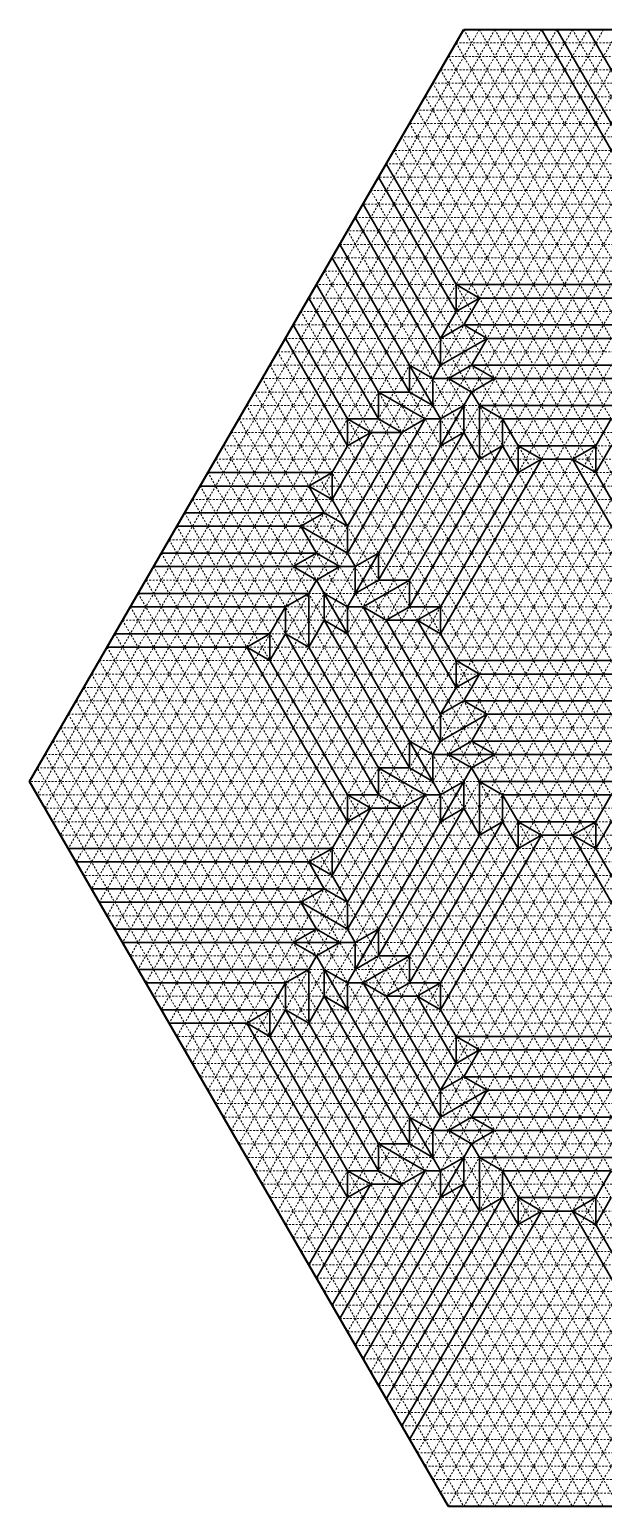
# Model space of a CAD drawing. Header units: inches. Extents: x -26 to 84, y -10 to 85.
# Drawn here: x -26.3 to 10.7, y -10.4 to 84.9 of the extents above; entities that cross this region are included whole.
import ezdxf

# ---------------------------------------------------------------- set-up
doc = ezdxf.new("R2010")
doc.units = ezdxf.units.IN
doc.header["$LTSCALE"] = 0.01
doc.header["$MEASUREMENT"] = 0
doc.linetypes.add('ACAD_ISO02W100', pattern=[15, 12, -3])
doc.layers.add('ValleyFold', color=7, linetype='ACAD_ISO02W100', lineweight=15)

msp = doc.modelspace()

# ---------------------------------------------------------------- linework, layer by layer
at = {"lineweight": 40}
for p, q in [((-26.266, 36.393), (1.734, 84.89)), ((1.734, 84.89), (55.734, 84.89)), ((0.734, -10.373), (-26.266, 36.393)), ((56.734, -10.373), (0.734, -10.373))]:
    msp.add_line(p, q, dxfattribs=at)
at = {"color": 5, "lineweight": 30}
for p, q in [((15.234, 70.168), (6.734, 84.89)), ((17.234, 71.9), (9.734, 84.89)), ((1.234, 68.436), (-3.266, 76.23)), ((0.234, 63.239), (-5.266, 72.766)), ((-1.766, 61.507), (-6.766, 70.168)), ((1.234, 68.436), (14.234, 68.436)), ((1.234, 66.704), (1.234, 68.436)), ((-3.766, 59.775), (-8.266, 67.57)), ((1.234, 66.704), (0.234, 64.971)), ((2.734, 67.57), (1.234, 66.704)), ((1.734, 65.837), (13.734, 65.837)), ((-5.766, 58.043), (-9.766, 64.971)), ((3.234, 64.971), (2.234, 63.239)), ((-0.266, 60.641), (-1.766, 63.239)), ((2.234, 63.239), (0.734, 62.373)), ((2.234, 63.239), (13.234, 63.239)), ((0.734, 62.373), (-0.266, 62.373)), ((0.734, 62.373), (3.734, 62.373)), ((-3.766, 61.507), (-1.766, 61.507)), ((-1.766, 61.507), (-0.266, 60.641)), ((1.734, 60.641), (2.234, 61.507)), ((-0.266, 60.641), (0.234, 59.775)), ((1.734, 60.641), (0.234, 58.043)), ((1.734, 58.909), (1.734, 60.641)), ((2.734, 60.641), (12.734, 60.641)), ((-0.766, 59.775), (-5.766, 51.115)), ((-5.766, 59.775), (-4.266, 58.909)), ((5.234, 58.043), (4.234, 59.775)), ((10.234, 58.043), (11.234, 59.775)), ((-4.266, 58.909), (-5.766, 58.043)), ((-4.266, 58.909), (-2.266, 58.909)), ((1.734, 58.909), (-3.766, 49.383)), ((2.734, 57.177), (1.734, 58.909)), ((-5.766, 58.043), (-6.766, 56.311)), ((4.234, 58.043), (-1.766, 47.651)), ((6.734, 57.177), (0.234, 45.919)), ((5.234, 56.311), (5.234, 58.043)), ((5.234, 58.043), (6.734, 57.177)), ((6.734, 57.177), (8.734, 57.177)), ((10.234, 58.043), (8.734, 57.177)), ((15.234, 45.919), (8.734, 57.177)), ((10.234, 56.311), (10.234, 58.043)), ((-14.766, 56.311), (-6.766, 56.311)), ((-6.766, 54.579), (-6.766, 56.311)), ((-8.266, 55.445), (-6.766, 54.579)), ((-6.766, 54.579), (-5.766, 52.847)), ((-16.266, 53.713), (-7.266, 53.713)), ((-8.766, 52.847), (-7.766, 51.115)), ((-17.766, 51.115), (-7.766, 51.115)), ((-7.766, 51.115), (-6.266, 50.249)), ((-5.266, 48.517), (-3.766, 51.115)), ((-6.266, 50.249), (-9.266, 50.249)), ((-6.266, 50.249), (-5.266, 50.249)), ((-7.266, 48.517), (-7.766, 49.383)), ((-3.766, 49.383), (-5.266, 48.517)), ((-1.766, 49.383), (-3.766, 49.383)), ((-19.266, 48.517), (-8.266, 48.517)), ((-10.766, 45.919), (-9.766, 47.651)), ((-7.266, 48.517), (-5.766, 45.919)), ((-7.266, 46.785), (-7.266, 48.517)), ((-5.266, 48.517), (-5.766, 47.651)), ((0.234, 38.991), (-4.766, 47.651)), ((0.234, 47.651), (-1.266, 46.785)), ((-8.266, 45.053), (-7.266, 46.785)), ((-1.766, 37.259), (-7.266, 46.785)), ((-1.266, 46.785), (-3.266, 46.785)), ((-1.266, 46.785), (0.234, 45.919)), ((-10.766, 45.919), (-12.266, 45.053)), ((-10.766, 44.187), (-10.766, 45.919)), ((-3.766, 35.527), (-9.766, 45.919)), ((1.234, 44.187), (0.234, 45.919)), ((-21.266, 45.053), (-12.266, 45.053)), ((-5.766, 33.795), (-12.266, 45.053)), ((1.234, 44.187), (14.234, 44.187)), ((1.234, 42.455), (1.234, 44.187)), ((2.734, 43.321), (1.234, 42.455)), ((1.234, 42.455), (0.234, 40.723)), ((1.734, 41.589), (13.734, 41.589)), ((3.234, 40.723), (2.234, 38.991)), ((-0.266, 36.393), (-1.766, 38.991)), ((0.734, 38.125), (-0.266, 38.125)), ((2.234, 38.991), (0.734, 38.125)), ((0.734, 38.125), (3.734, 38.125)), ((2.234, 38.991), (13.234, 38.991)), ((-3.766, 37.259), (-1.766, 37.259)), ((-1.766, 37.259), (-0.266, 36.393)), ((1.734, 36.393), (2.234, 37.259)), ((-0.266, 36.393), (0.234, 35.527)), ((1.734, 36.393), (0.234, 33.795)), ((1.734, 34.661), (1.734, 36.393)), ((2.734, 36.393), (12.734, 36.393)), ((-5.766, 35.527), (-4.266, 34.661)), ((-0.766, 35.527), (-5.766, 26.866)), ((5.234, 33.795), (4.234, 35.527)), ((10.234, 33.795), (11.234, 35.527)), ((-4.266, 34.661), (-5.766, 33.795)), ((-4.266, 34.661), (-2.266, 34.661)), ((1.734, 34.661), (-3.766, 25.134)), ((2.734, 32.929), (1.734, 34.661)), ((-5.766, 33.795), (-6.766, 32.062)), ((4.234, 33.795), (-1.766, 23.402)), ((5.234, 32.062), (5.234, 33.795)), ((5.234, 33.795), (6.734, 32.929)), ((10.234, 33.795), (8.734, 32.929)), ((10.234, 32.062), (10.234, 33.795)), ((6.734, 32.929), (0.234, 21.67)), ((6.734, 32.929), (8.734, 32.929)), ((15.234, 21.67), (8.734, 32.929)), ((-23.766, 32.062), (-6.766, 32.062)), ((-6.766, 30.33), (-6.766, 32.062)), ((-8.266, 31.196), (-6.766, 30.33)), ((-6.766, 30.33), (-5.766, 28.598)), ((-22.266, 29.464), (-7.266, 29.464)), ((-8.766, 28.598), (-7.766, 26.866)), ((-20.766, 26.866), (-7.766, 26.866)), ((-7.766, 26.866), (-6.266, 26)), ((-5.266, 24.268), (-3.766, 26.866)), ((-6.266, 26), (-9.266, 26)), ((-6.266, 26), (-5.266, 26)), ((-7.266, 24.268), (-7.766, 25.134)), ((-3.766, 25.134), (-5.266, 24.268)), ((-1.766, 25.134), (-3.766, 25.134)), ((-19.266, 24.268), (-8.266, 24.268)), ((-7.266, 24.268), (-5.766, 21.67)), ((-7.266, 22.536), (-7.266, 24.268)), ((-5.266, 24.268), (-5.766, 23.402)), ((-10.766, 21.67), (-9.766, 23.402)), ((0.234, 14.742), (-4.766, 23.402)), ((0.234, 23.402), (-1.266, 22.536)), ((-8.266, 20.804), (-7.266, 22.536)), ((-1.766, 13.01), (-7.266, 22.536)), ((-1.266, 22.536), (-3.266, 22.536)), ((-1.266, 22.536), (0.234, 21.67)), ((-10.766, 21.67), (-12.266, 20.804)), ((-10.766, 19.938), (-10.766, 21.67)), ((-3.766, 11.278), (-9.766, 21.67)), ((1.234, 19.938), (0.234, 21.67)), ((-17.266, 20.804), (-12.266, 20.804)), ((-5.766, 9.546), (-12.266, 20.804)), ((1.234, 19.938), (14.234, 19.938)), ((1.234, 18.206), (1.234, 19.938)), ((2.734, 19.072), (1.234, 18.206)), ((1.234, 18.206), (0.234, 16.474)), ((1.734, 17.34), (13.734, 17.34)), ((3.234, 16.474), (2.234, 14.742)), ((-0.266, 12.144), (-1.766, 14.742)), ((2.234, 14.742), (0.734, 13.876)), ((2.234, 14.742), (13.234, 14.742)), ((0.734, 13.876), (-0.266, 13.876)), ((0.734, 13.876), (3.734, 13.876)), ((-3.766, 13.01), (-1.766, 13.01)), ((-1.766, 13.01), (-0.266, 12.144)), ((1.734, 12.144), (2.234, 13.01)), ((-0.266, 12.144), (0.234, 11.278)), ((1.734, 12.144), (0.234, 9.546)), ((1.734, 10.412), (1.734, 12.144)), ((2.734, 12.144), (12.734, 12.144)), ((-0.766, 11.278), (-6.266, 1.752)), ((-5.766, 11.278), (-4.266, 10.412)), ((5.234, 9.546), (4.234, 11.278)), ((10.234, 9.546), (11.234, 11.278)), ((-5.766, 9.546), (-8.266, 5.216)), ((-4.266, 10.412), (-5.766, 9.546)), ((1.734, 10.412), (-4.766, -0.846)), ((-4.266, 10.412), (-2.266, 10.412)), ((4.234, 9.546), (-3.266, -3.445)), ((2.734, 8.68), (1.734, 10.412)), ((5.234, 7.814), (5.234, 9.546)), ((5.234, 9.546), (6.734, 8.68)), ((10.234, 9.546), (8.734, 8.68)), ((10.234, 7.814), (10.234, 9.546)), ((6.734, 8.68), (-1.766, -6.043)), ((6.734, 8.68), (8.734, 8.68)), ((15.234, -2.579), (8.734, 8.68))]:
    msp.add_line(p, q, dxfattribs=at)
at = {"color": 1, "lineweight": 30}
for p, q in [((15.234, 71.9), (7.734, 84.89)), ((1.234, 66.704), (-3.766, 75.364)), ((0.234, 64.971), (-4.766, 73.632)), ((-1.766, 63.239), (-6.266, 71.034)), ((-3.766, 61.507), (-7.766, 68.436)), ((1.234, 68.436), (2.734, 67.57)), ((2.734, 67.57), (1.734, 65.837)), ((2.734, 67.57), (12.734, 67.57)), ((-5.766, 59.775), (-9.266, 65.837)), ((1.734, 65.837), (0.234, 64.971)), ((3.234, 64.971), (1.734, 65.837)), ((0.234, 63.239), (3.234, 64.971)), ((0.234, 64.971), (0.234, 63.239)), ((3.234, 64.971), (12.234, 64.971)), ((-1.766, 63.239), (-0.266, 62.373)), ((-1.766, 61.507), (-1.766, 63.239)), ((0.234, 63.239), (-0.266, 62.373)), ((-0.266, 62.373), (0.234, 63.239)), ((2.234, 63.239), (3.734, 62.373)), ((-0.266, 62.373), (-0.266, 60.641)), ((2.234, 61.507), (0.734, 62.373)), ((3.734, 62.373), (2.234, 61.507)), ((3.734, 62.373), (11.734, 62.373)), ((-3.766, 61.507), (-3.766, 59.775)), ((-0.766, 59.775), (-3.766, 61.507)), ((2.234, 61.507), (2.734, 60.641)), ((2.734, 60.641), (2.234, 61.507)), ((0.234, 59.775), (1.734, 60.641)), ((2.734, 60.641), (2.734, 57.177)), ((4.234, 59.775), (2.734, 60.641)), ((-5.766, 59.775), (-3.766, 59.775)), ((-5.766, 58.043), (-5.766, 59.775)), ((-3.766, 59.775), (-2.266, 58.909)), ((-2.266, 58.909), (-0.766, 59.775)), ((0.234, 59.775), (-0.766, 59.775)), ((-0.766, 59.775), (0.234, 59.775)), ((0.234, 58.043), (0.234, 59.775)), ((4.234, 59.775), (11.234, 59.775)), ((4.234, 58.043), (4.234, 59.775)), ((-4.266, 58.909), (-6.766, 54.579)), ((-2.266, 58.909), (-5.766, 52.847)), ((1.734, 58.909), (0.234, 58.043)), ((0.234, 58.043), (-3.766, 51.115)), ((2.734, 57.177), (-1.766, 49.383)), ((2.734, 57.177), (4.234, 58.043)), ((5.234, 56.311), (4.234, 58.043)), ((5.234, 58.043), (10.234, 58.043)), ((6.734, 57.177), (5.234, 56.311)), ((8.734, 57.177), (10.234, 56.311)), ((10.234, 56.311), (11.234, 58.043)), ((-6.766, 56.311), (-8.266, 55.445)), ((5.234, 56.311), (0.234, 47.651)), ((15.234, 47.651), (10.234, 56.311)), ((-15.266, 55.445), (-8.266, 55.445)), ((-8.266, 55.445), (-7.266, 53.713)), ((-8.766, 52.847), (-7.266, 53.713)), ((-7.266, 53.713), (-5.766, 52.847)), ((-16.766, 52.847), (-8.766, 52.847)), ((-5.766, 51.115), (-8.766, 52.847)), ((-5.766, 52.847), (-5.766, 51.115)), ((-7.766, 51.115), (-9.266, 50.249)), ((-5.266, 50.249), (-5.766, 51.115)), ((-5.766, 51.115), (-5.266, 50.249)), ((-3.766, 51.115), (-5.266, 50.249)), ((-3.766, 49.383), (-3.766, 51.115)), ((-18.266, 50.249), (-9.266, 50.249)), ((-9.266, 50.249), (-7.766, 49.383)), ((-7.766, 49.383), (-6.266, 50.249)), ((-5.266, 50.249), (-5.266, 48.517)), ((-7.766, 49.383), (-8.266, 48.517)), ((-8.266, 48.517), (-7.766, 49.383)), ((-4.766, 47.651), (-1.766, 49.383)), ((-1.766, 49.383), (-1.766, 47.651)), ((-19.766, 47.651), (-9.766, 47.651)), ((-9.766, 47.651), (-8.266, 48.517)), ((-9.766, 45.919), (-9.766, 47.651)), ((-8.266, 48.517), (-8.266, 45.053)), ((-5.766, 47.651), (-7.266, 48.517)), ((-4.766, 47.651), (-5.766, 47.651)), ((-5.766, 47.651), (-4.766, 47.651)), ((-5.766, 45.919), (-5.766, 47.651)), ((-3.266, 46.785), (-4.766, 47.651)), ((-1.766, 47.651), (-3.266, 46.785)), ((0.234, 47.651), (-1.766, 47.651)), ((0.234, 45.919), (0.234, 47.651)), ((-7.266, 46.785), (-5.766, 45.919)), ((0.234, 40.723), (-3.266, 46.785)), ((1.234, 42.455), (-1.266, 46.785)), ((-20.766, 45.919), (-10.766, 45.919)), ((-10.766, 44.187), (-9.766, 45.919)), ((-8.266, 45.053), (-9.766, 45.919)), ((-1.766, 38.991), (-5.766, 45.919)), ((-12.266, 45.053), (-10.766, 44.187)), ((-3.766, 37.259), (-8.266, 45.053)), ((-5.766, 35.527), (-10.766, 44.187)), ((1.234, 44.187), (2.734, 43.321)), ((2.734, 43.321), (1.734, 41.589)), ((2.734, 43.321), (12.734, 43.321)), ((1.734, 41.589), (0.234, 40.723)), ((3.234, 40.723), (1.734, 41.589)), ((0.234, 38.991), (3.234, 40.723)), ((0.234, 40.723), (0.234, 38.991)), ((3.234, 40.723), (12.234, 40.723)), ((-1.766, 38.991), (-0.266, 38.125)), ((-1.766, 37.259), (-1.766, 38.991)), ((-0.266, 38.125), (0.234, 38.991)), ((0.234, 38.991), (-0.266, 38.125)), ((-0.266, 38.125), (-0.266, 36.393)), ((2.234, 37.259), (0.734, 38.125)), ((2.234, 38.991), (3.734, 38.125)), ((3.734, 38.125), (2.234, 37.259)), ((3.734, 38.125), (11.734, 38.125)), ((-0.766, 35.527), (-3.766, 37.259)), ((-3.766, 37.259), (-3.766, 35.527)), ((2.734, 36.393), (2.234, 37.259)), ((2.234, 37.259), (2.734, 36.393)), ((0.234, 35.527), (1.734, 36.393)), ((2.734, 36.393), (2.734, 32.929)), ((4.234, 35.527), (2.734, 36.393)), ((-5.766, 33.795), (-5.766, 35.527)), ((-5.766, 35.527), (-3.766, 35.527)), ((-3.766, 35.527), (-2.266, 34.661)), ((-2.266, 34.661), (-0.766, 35.527)), ((-0.766, 35.527), (0.234, 35.527)), ((0.234, 35.527), (-0.766, 35.527)), ((0.234, 33.795), (0.234, 35.527)), ((4.234, 33.795), (4.234, 35.527)), ((4.234, 35.527), (11.234, 35.527)), ((-4.266, 34.661), (-6.766, 30.33)), ((-2.266, 34.661), (-5.766, 28.598)), ((1.734, 34.661), (0.234, 33.795)), ((0.234, 33.795), (-3.766, 26.866)), ((2.734, 32.929), (4.234, 33.795)), ((5.234, 32.062), (4.234, 33.795)), ((5.234, 33.795), (10.234, 33.795)), ((10.234, 32.062), (11.234, 33.795)), ((2.734, 32.929), (-1.766, 25.134)), ((6.734, 32.929), (5.234, 32.062)), ((8.734, 32.929), (10.234, 32.062)), ((-6.766, 32.062), (-8.266, 31.196)), ((5.234, 32.062), (0.234, 23.402)), ((15.234, 23.402), (10.234, 32.062)), ((-23.266, 31.196), (-8.266, 31.196)), ((-8.266, 31.196), (-7.266, 29.464)), ((-21.766, 28.598), (-8.766, 28.598)), ((-8.766, 28.598), (-7.266, 29.464)), ((-5.766, 26.866), (-8.766, 28.598)), ((-7.266, 29.464), (-5.766, 28.598)), ((-5.766, 28.598), (-5.766, 26.866)), ((-7.766, 26.866), (-9.266, 26)), ((-5.266, 26), (-5.766, 26.866)), ((-5.766, 26.866), (-5.266, 26)), ((-3.766, 26.866), (-5.266, 26)), ((-3.766, 25.134), (-3.766, 26.866)), ((-20.266, 26), (-9.266, 26)), ((-9.266, 26), (-7.766, 25.134)), ((-7.766, 25.134), (-6.266, 26)), ((-5.266, 26), (-5.266, 24.268)), ((-7.766, 25.134), (-8.266, 24.268)), ((-8.266, 24.268), (-7.766, 25.134)), ((-4.766, 23.402), (-1.766, 25.134)), ((-1.766, 25.134), (-1.766, 23.402)), ((-9.766, 23.402), (-8.266, 24.268)), ((-8.266, 24.268), (-8.266, 20.804)), ((-5.766, 23.402), (-7.266, 24.268)), ((-18.766, 23.402), (-9.766, 23.402)), ((-9.766, 21.67), (-9.766, 23.402)), ((-4.766, 23.402), (-5.766, 23.402)), ((-5.766, 23.402), (-4.766, 23.402)), ((-5.766, 21.67), (-5.766, 23.402)), ((-3.266, 22.536), (-4.766, 23.402)), ((-1.766, 23.402), (-3.266, 22.536)), ((0.234, 23.402), (-1.766, 23.402)), ((0.234, 21.67), (0.234, 23.402)), ((-7.266, 22.536), (-5.766, 21.67)), ((0.234, 16.474), (-3.266, 22.536)), ((1.234, 18.206), (-1.266, 22.536)), ((-17.766, 21.67), (-10.766, 21.67)), ((-10.766, 19.938), (-9.766, 21.67)), ((-8.266, 20.804), (-9.766, 21.67)), ((-1.766, 14.742), (-5.766, 21.67)), ((-12.266, 20.804), (-10.766, 19.938)), ((-3.766, 13.01), (-8.266, 20.804)), ((-5.766, 11.278), (-10.766, 19.938)), ((1.234, 19.938), (2.734, 19.072)), ((2.734, 19.072), (1.734, 17.34)), ((2.734, 19.072), (12.734, 19.072)), ((1.734, 17.34), (0.234, 16.474)), ((3.234, 16.474), (1.734, 17.34)), ((0.234, 14.742), (3.234, 16.474)), ((0.234, 16.474), (0.234, 14.742)), ((3.234, 16.474), (12.234, 16.474)), ((-1.766, 14.742), (-0.266, 13.876)), ((-1.766, 13.01), (-1.766, 14.742)), ((0.234, 14.742), (-0.266, 13.876)), ((-0.266, 13.876), (0.234, 14.742)), ((2.234, 14.742), (3.734, 13.876)), ((-0.266, 13.876), (-0.266, 12.144)), ((2.234, 13.01), (0.734, 13.876)), ((3.734, 13.876), (2.234, 13.01)), ((3.734, 13.876), (11.734, 13.876)), ((-3.766, 13.01), (-3.766, 11.278)), ((-0.766, 11.278), (-3.766, 13.01)), ((2.234, 13.01), (2.734, 12.144)), ((2.734, 12.144), (2.234, 13.01)), ((0.234, 11.278), (1.734, 12.144)), ((2.734, 12.144), (2.734, 8.68)), ((4.234, 11.278), (2.734, 12.144)), ((-5.766, 11.278), (-3.766, 11.278)), ((-5.766, 9.546), (-5.766, 11.278)), ((-3.766, 11.278), (-2.266, 10.412)), ((-2.266, 10.412), (-0.766, 11.278)), ((0.234, 11.278), (-0.766, 11.278)), ((-0.766, 11.278), (0.234, 11.278)), ((0.234, 9.546), (0.234, 11.278)), ((4.234, 11.278), (11.234, 11.278)), ((4.234, 9.546), (4.234, 11.278)), ((-4.266, 10.412), (-7.766, 4.35)), ((-2.266, 10.412), (-6.766, 2.618)), ((0.234, 9.546), (-5.266, 0.02)), ((1.734, 10.412), (0.234, 9.546)), ((2.734, 8.68), (4.234, 9.546)), ((5.234, 7.814), (4.234, 9.546)), ((5.234, 9.546), (10.234, 9.546)), ((10.234, 7.814), (11.234, 9.546)), ((2.734, 8.68), (-3.766, -2.579)), ((6.734, 8.68), (5.234, 7.814)), ((8.734, 8.68), (10.234, 7.814)), ((5.234, 7.814), (-2.266, -5.177)), ((15.234, -0.846), (10.234, 7.814))]:
    msp.add_line(p, q, dxfattribs=at)
at = {"layer": 'ValleyFold'}
for p, q in [((2.734, 84.89), (1.234, 82.292)), ((3.734, 84.89), (1.734, 81.426)), ((1.734, 84.89), (13.234, 64.971)), ((4.734, 84.89), (2.234, 80.56)), ((5.734, 84.89), (2.734, 79.694)), ((2.734, 84.89), (14.234, 64.971)), ((6.734, 84.89), (3.234, 78.828)), ((7.734, 84.89), (3.734, 77.962)), ((3.734, 84.89), (15.234, 64.971)), ((8.734, 84.89), (4.234, 77.096)), ((9.734, 84.89), (4.734, 76.23)), ((4.734, 84.89), (16.234, 64.971)), ((10.734, 84.89), (5.234, 75.364)), ((11.734, 84.89), (5.734, 74.498)), ((5.734, 84.89), (17.234, 64.971)), ((12.734, 84.89), (6.234, 73.632)), ((13.734, 84.89), (6.734, 72.766)), ((6.734, 84.89), (18.234, 64.971)), ((14.734, 84.89), (7.234, 71.9)), ((15.734, 84.89), (7.734, 71.034)), ((7.734, 84.89), (19.234, 64.971)), ((16.734, 84.89), (8.234, 70.168)), ((17.734, 84.89), (8.734, 69.302)), ((8.734, 84.89), (20.234, 64.971)), ((18.734, 84.89), (9.234, 68.436)), ((19.734, 84.89), (9.734, 67.57)), ((9.734, 84.89), (21.234, 64.971)), ((20.734, 84.89), (10.234, 66.704)), ((21.734, 84.89), (10.734, 65.837)), ((1.234, 84.024), (54.234, 84.024)), ((1.234, 84.024), (12.234, 64.971)), ((0.734, 83.158), (53.734, 83.158)), ((11.234, 64.971), (0.734, 83.158)), ((-24.766, 37.259), (1.234, 82.292)), ((1.234, 82.292), (0.234, 82.292)), ((10.734, 64.105), (0.234, 82.292)), ((1.234, 82.292), (53.234, 82.292)), ((-23.766, 37.259), (1.734, 81.426)), ((1.734, 81.426), (-0.266, 81.426)), ((10.234, 63.239), (-0.266, 81.426)), ((1.734, 81.426), (52.734, 81.426)), ((-22.766, 37.259), (2.234, 80.56)), ((2.234, 80.56), (-0.766, 80.56)), ((9.734, 62.373), (-0.766, 80.56)), ((2.234, 80.56), (52.234, 80.56)), ((-21.766, 37.259), (2.734, 79.694)), ((2.734, 79.694), (-1.266, 79.694)), ((9.234, 61.507), (-1.266, 79.694)), ((2.734, 79.694), (51.734, 79.694)), ((-20.766, 37.259), (3.234, 78.828)), ((3.234, 78.828), (-1.766, 78.828)), ((8.734, 60.641), (-1.766, 78.828)), ((3.234, 78.828), (51.234, 78.828)), ((-19.766, 37.259), (3.734, 77.962)), ((3.734, 77.962), (-2.266, 77.962)), ((8.234, 59.775), (-2.266, 77.962)), ((3.734, 77.962), (50.734, 77.962)), ((-18.766, 37.259), (4.234, 77.096)), ((-17.766, 37.259), (4.734, 76.23)), ((4.734, 76.23), (-3.266, 76.23)), ((7.234, 58.043), (-3.266, 76.23)), ((4.234, 77.096), (-2.766, 77.096)), ((7.734, 58.909), (-2.766, 77.096)), ((4.234, 77.096), (50.234, 77.096)), ((4.734, 76.23), (49.734, 76.23)), ((-16.766, 37.259), (5.234, 75.364)), ((5.234, 75.364), (-3.766, 75.364)), ((6.734, 57.177), (-3.766, 75.364)), ((5.234, 75.364), (49.234, 75.364)), ((-15.766, 37.259), (5.734, 74.498)), ((5.734, 74.498), (-4.266, 74.498)), ((6.234, 56.311), (-4.266, 74.498)), ((5.734, 74.498), (48.734, 74.498)), ((-14.766, 37.259), (6.234, 73.632)), ((6.234, 73.632), (-4.766, 73.632)), ((5.734, 55.445), (-4.766, 73.632)), ((6.234, 73.632), (48.234, 73.632)), ((-13.766, 37.259), (6.734, 72.766)), ((6.734, 72.766), (-5.266, 72.766)), ((5.234, 54.579), (-5.266, 72.766)), ((6.734, 72.766), (47.734, 72.766)), ((-12.766, 37.259), (7.234, 71.9)), ((7.234, 71.9), (-5.766, 71.9)), ((4.734, 53.713), (-5.766, 71.9)), ((7.234, 71.9), (47.234, 71.9)), ((-11.766, 37.259), (7.734, 71.034)), ((7.734, 71.034), (-6.266, 71.034)), ((4.234, 52.847), (-6.266, 71.034)), ((7.734, 71.034), (46.734, 71.034)), ((-10.766, 37.259), (8.234, 70.168)), ((8.234, 70.168), (-6.766, 70.168)), ((3.734, 51.981), (-6.766, 70.168)), ((8.234, 70.168), (46.234, 70.168)), ((-9.766, 37.259), (8.734, 69.302)), ((8.734, 69.302), (-7.266, 69.302)), ((3.234, 51.115), (-7.266, 69.302)), ((8.734, 69.302), (45.734, 69.302)), ((-8.766, 37.259), (9.234, 68.436)), ((9.234, 68.436), (-7.766, 68.436)), ((2.734, 50.249), (-7.766, 68.436)), ((9.234, 68.436), (45.234, 68.436)), ((10.234, 66.704), (-8.766, 66.704)), ((1.734, 48.517), (-8.766, 66.704)), ((9.734, 67.57), (-8.266, 67.57)), ((2.234, 49.383), (-8.266, 67.57)), ((-7.766, 37.259), (9.734, 67.57)), ((-6.766, 37.259), (10.234, 66.704)), ((9.734, 67.57), (44.734, 67.57)), ((10.234, 66.704), (44.234, 66.704)), ((10.734, 65.837), (-9.266, 65.837)), ((1.234, 47.651), (-9.266, 65.837)), ((-5.766, 37.259), (10.734, 65.837)), ((10.734, 65.837), (43.734, 65.837)), ((11.234, 64.971), (-9.766, 64.971)), ((0.734, 46.785), (-9.766, 64.971)), ((11.234, 64.971), (-4.766, 37.259)), ((12.234, 64.971), (-4.266, 36.393)), ((13.234, 64.971), (-3.766, 35.527)), ((14.234, 64.971), (-3.266, 34.661)), ((15.234, 64.971), (-2.766, 33.795)), ((16.234, 64.971), (-2.266, 32.929)), ((17.234, 64.971), (-1.766, 32.062)), ((18.234, 64.971), (-1.266, 31.196)), ((19.234, 64.971), (-0.766, 30.33)), ((20.234, 64.971), (-0.266, 29.464)), ((21.234, 64.971), (0.234, 28.598)), ((22.234, 64.971), (0.734, 27.732)), ((23.234, 64.971), (1.234, 26.866)), ((24.234, 64.971), (1.734, 26)), ((25.234, 64.971), (2.234, 25.134)), ((26.234, 64.971), (2.734, 24.268)), ((27.234, 64.971), (3.234, 23.402)), ((28.234, 64.971), (3.734, 22.536)), ((29.234, 64.971), (4.234, 21.67)), ((30.234, 64.971), (4.734, 20.804)), ((31.234, 64.971), (5.234, 19.938)), ((32.234, 64.971), (5.734, 19.072)), ((33.234, 64.971), (6.234, 18.206)), ((34.234, 64.971), (6.734, 17.34)), ((35.234, 64.971), (7.234, 16.474)), ((36.234, 64.971), (7.734, 15.608)), ((37.234, 64.971), (8.234, 14.742)), ((38.234, 64.971), (8.734, 13.876)), ((39.234, 64.971), (9.234, 13.01)), ((40.234, 64.971), (9.734, 12.144)), ((41.234, 64.971), (10.234, 11.278)), ((42.234, 64.971), (10.734, 10.412)), ((-10.266, 64.105), (10.734, 64.105)), ((0.234, 45.919), (-10.266, 64.105)), ((43.734, 64.105), (10.734, 64.105)), ((-10.766, 63.239), (10.234, 63.239)), ((-0.266, 45.053), (-10.766, 63.239)), ((10.234, 63.239), (41.234, 9.546)), ((44.234, 63.239), (10.234, 63.239)), ((-11.266, 62.373), (9.734, 62.373)), ((-0.766, 44.187), (-11.266, 62.373)), ((9.734, 62.373), (40.234, 9.546)), ((44.734, 62.373), (9.734, 62.373)), ((-11.766, 61.507), (9.234, 61.507)), ((-1.266, 43.321), (-11.766, 61.507)), ((9.234, 61.507), (39.234, 9.546)), ((45.234, 61.507), (9.234, 61.507)), ((-12.266, 60.641), (8.734, 60.641)), ((-1.766, 42.455), (-12.266, 60.641)), ((8.734, 60.641), (38.234, 9.546)), ((45.734, 60.641), (8.734, 60.641)), ((-12.766, 59.775), (8.234, 59.775)), ((-2.266, 41.589), (-12.766, 59.775)), ((46.234, 59.775), (8.234, 59.775)), ((8.234, 59.775), (37.234, 9.546)), ((-13.266, 58.909), (7.734, 58.909)), ((-2.766, 40.723), (-13.266, 58.909)), ((46.734, 58.909), (7.734, 58.909)), ((7.734, 58.909), (36.234, 9.546)), ((-14.266, 57.177), (6.734, 57.177)), ((-3.766, 38.991), (-14.266, 57.177)), ((-13.766, 58.043), (7.234, 58.043)), ((-3.266, 39.857), (-13.766, 58.043)), ((47.734, 57.177), (6.734, 57.177)), ((6.734, 57.177), (34.234, 9.546)), ((47.234, 58.043), (7.234, 58.043)), ((7.234, 58.043), (35.234, 9.546)), ((-14.766, 56.311), (6.234, 56.311)), ((-4.266, 38.125), (-14.766, 56.311)), ((48.234, 56.311), (6.234, 56.311)), ((6.234, 56.311), (33.234, 9.546)), ((-15.266, 55.445), (5.734, 55.445)), ((-15.266, 55.445), (-4.766, 37.259)), ((48.734, 55.445), (5.734, 55.445)), ((5.734, 55.445), (32.234, 9.546)), ((-15.766, 54.579), (5.234, 54.579)), ((-15.766, 54.579), (-5.766, 37.259)), ((49.234, 54.579), (5.234, 54.579)), ((5.234, 54.579), (31.234, 9.546)), ((-16.266, 53.713), (4.734, 53.713)), ((-16.266, 53.713), (-6.766, 37.259)), ((49.734, 53.713), (4.734, 53.713)), ((4.734, 53.713), (30.234, 9.546)), ((-16.766, 52.847), (4.234, 52.847)), ((-16.766, 52.847), (-7.766, 37.259)), ((50.234, 52.847), (4.234, 52.847)), ((4.234, 52.847), (29.234, 9.546)), ((-17.266, 51.981), (3.734, 51.981)), ((-17.266, 51.981), (-8.766, 37.259)), ((50.734, 51.981), (3.734, 51.981)), ((3.734, 51.981), (28.234, 9.546)), ((-17.766, 51.115), (3.234, 51.115)), ((-17.766, 51.115), (-9.766, 37.259)), ((51.234, 51.115), (3.234, 51.115)), ((3.234, 51.115), (27.234, 9.546)), ((-18.266, 50.249), (2.734, 50.249)), ((-18.266, 50.249), (-10.766, 37.259)), ((51.734, 50.249), (2.734, 50.249)), ((2.734, 50.249), (26.234, 9.546)), ((-18.766, 49.383), (2.234, 49.383)), ((-18.766, 49.383), (-11.766, 37.259)), ((52.234, 49.383), (2.234, 49.383)), ((2.234, 49.383), (25.234, 9.546)), ((-19.766, 47.651), (1.234, 47.651)), ((-19.766, 47.651), (-13.766, 37.259)), ((-19.266, 48.517), (1.734, 48.517)), ((-19.266, 48.517), (-12.766, 37.259)), ((53.234, 47.651), (1.234, 47.651)), ((1.234, 47.651), (23.234, 9.546)), ((52.734, 48.517), (1.734, 48.517)), ((1.734, 48.517), (24.234, 9.546)), ((-20.266, 46.785), (0.734, 46.785)), ((-20.266, 46.785), (-14.766, 37.259)), ((53.734, 46.785), (0.734, 46.785)), ((0.734, 46.785), (22.234, 9.546)), ((-20.766, 45.919), (0.234, 45.919)), ((-20.766, 45.919), (-15.766, 37.259)), ((54.234, 45.919), (0.234, 45.919)), ((0.234, 45.919), (21.234, 9.546)), ((-21.266, 45.053), (-0.266, 45.053)), ((-21.266, 45.053), (-16.766, 37.259)), ((54.734, 45.053), (-0.266, 45.053)), ((-0.266, 45.053), (20.234, 9.546)), ((-21.766, 44.187), (-0.766, 44.187)), ((-21.766, 44.187), (-17.766, 37.259)), ((55.234, 44.187), (-0.766, 44.187)), ((-0.766, 44.187), (19.234, 9.546)), ((-22.266, 43.321), (-1.266, 43.321)), ((-22.266, 43.321), (-18.766, 37.259)), ((55.734, 43.321), (-1.266, 43.321)), ((-1.266, 43.321), (18.234, 9.546)), ((-22.766, 42.455), (-1.766, 42.455)), ((-22.766, 42.455), (-19.766, 37.259)), ((56.234, 42.455), (-1.766, 42.455)), ((-1.766, 42.455), (17.234, 9.546)), ((-23.266, 41.589), (-2.266, 41.589)), ((-23.266, 41.589), (-20.766, 37.259)), ((56.734, 41.589), (-2.266, 41.589)), ((-2.266, 41.589), (16.234, 9.546)), ((-23.766, 40.723), (-2.766, 40.723)), ((-23.766, 40.723), (-21.766, 37.259)), ((57.234, 40.723), (-2.766, 40.723)), ((-2.766, 40.723), (15.234, 9.546)), ((-24.266, 39.857), (-3.266, 39.857)), ((-24.266, 39.857), (-22.766, 37.259)), ((57.734, 39.857), (-3.266, 39.857)), ((-3.266, 39.857), (14.234, 9.546)), ((-25.266, 38.125), (-4.266, 38.125)), ((-25.266, 38.125), (-24.766, 37.259)), ((-24.766, 38.991), (-3.766, 38.991)), ((-24.766, 38.991), (-23.766, 37.259)), ((58.734, 38.125), (-4.266, 38.125)), ((-4.266, 38.125), (12.234, 9.546)), ((58.234, 38.991), (-3.766, 38.991)), ((-3.766, 38.991), (13.234, 9.546)), ((-4.766, 37.259), (-25.766, 37.259)), ((-24.766, 37.259), (-25.766, 35.527)), ((0.734, -8.641), (-25.766, 37.259)), ((-23.766, 37.259), (-25.266, 34.661)), ((-22.766, 37.259), (-24.766, 33.795)), ((1.234, -7.775), (-24.766, 37.259)), ((-21.766, 37.259), (-24.266, 32.929)), ((-20.766, 37.259), (-23.766, 32.062)), ((1.734, -6.909), (-23.766, 37.259)), ((-19.766, 37.259), (-23.266, 31.196)), ((-18.766, 37.259), (-22.766, 30.33)), ((2.234, -6.043), (-22.766, 37.259)), ((-17.766, 37.259), (-22.266, 29.464)), ((-16.766, 37.259), (-21.766, 28.598)), ((2.734, -5.177), (-21.766, 37.259)), ((-15.766, 37.259), (-21.266, 27.732)), ((-14.766, 37.259), (-20.766, 26.866)), ((3.234, -4.311), (-20.766, 37.259)), ((-13.766, 37.259), (-20.266, 26)), ((-12.766, 37.259), (-19.766, 25.134)), ((3.734, -3.445), (-19.766, 37.259)), ((-11.766, 37.259), (-19.266, 24.268)), ((-10.766, 37.259), (-18.766, 23.402)), ((4.234, -2.579), (-18.766, 37.259)), ((-9.766, 37.259), (-18.266, 22.536)), ((-8.766, 37.259), (-17.766, 21.67)), ((4.734, -1.713), (-17.766, 37.259)), ((-7.766, 37.259), (-17.266, 20.804)), ((-6.766, 37.259), (-16.766, 19.938)), ((5.234, -0.846), (-16.766, 37.259)), ((-5.766, 37.259), (-16.266, 19.072)), ((-4.766, 37.259), (-15.766, 18.206)), ((5.734, 0.02), (-15.766, 37.259)), ((6.234, 0.886), (-14.766, 37.259)), ((6.734, 1.752), (-13.766, 37.259)), ((7.234, 2.618), (-12.766, 37.259)), ((7.734, 3.484), (-11.766, 37.259)), ((8.234, 4.35), (-10.766, 37.259)), ((8.734, 5.216), (-9.766, 37.259)), ((9.234, 6.082), (-8.766, 37.259)), ((9.734, 6.948), (-7.766, 37.259)), ((10.234, 7.814), (-6.766, 37.259)), ((10.734, 8.68), (-5.766, 37.259)), ((59.234, 37.259), (-4.766, 37.259)), ((11.234, 9.546), (-4.766, 37.259)), ((-4.266, 36.393), (-26.266, 36.393)), ((-15.266, 17.34), (-4.266, 36.393)), ((-4.266, 36.393), (58.734, 36.393)), ((-3.766, 35.527), (-25.766, 35.527)), ((-14.766, 16.474), (-3.766, 35.527)), ((-3.766, 35.527), (58.234, 35.527)), ((-3.266, 34.661), (-25.266, 34.661)), ((-14.266, 15.608), (-3.266, 34.661)), ((-3.266, 34.661), (57.734, 34.661)), ((-2.766, 33.795), (-24.766, 33.795)), ((-13.766, 14.742), (-2.766, 33.795)), ((-2.766, 33.795), (57.234, 33.795)), ((-2.266, 32.929), (-24.266, 32.929)), ((-13.266, 13.876), (-2.266, 32.929)), ((-2.266, 32.929), (56.734, 32.929)), ((-1.766, 32.062), (-23.766, 32.062)), ((-12.766, 13.01), (-1.766, 32.062)), ((-1.766, 32.062), (56.234, 32.062)), ((-1.266, 31.196), (-23.266, 31.196)), ((-12.266, 12.144), (-1.266, 31.196)), ((-1.266, 31.196), (55.734, 31.196)), ((-0.766, 30.33), (-22.766, 30.33)), ((-11.766, 11.278), (-0.766, 30.33)), ((-0.766, 30.33), (55.234, 30.33)), ((-0.266, 29.464), (-22.266, 29.464)), ((0.234, 28.598), (-21.766, 28.598)), ((-11.266, 10.412), (-0.266, 29.464)), ((-10.766, 9.546), (0.234, 28.598)), ((-0.266, 29.464), (54.734, 29.464)), ((0.234, 28.598), (54.234, 28.598)), ((0.734, 27.732), (-21.266, 27.732)), ((-10.266, 8.68), (0.734, 27.732)), ((0.734, 27.732), (53.734, 27.732)), ((1.234, 26.866), (-20.766, 26.866)), ((-9.766, 7.814), (1.234, 26.866)), ((1.234, 26.866), (53.234, 26.866)), ((1.734, 26), (-20.266, 26)), ((-9.266, 6.948), (1.734, 26)), ((1.734, 26), (52.734, 26)), ((2.234, 25.134), (-19.766, 25.134)), ((-8.766, 6.082), (2.234, 25.134)), ((2.234, 25.134), (52.234, 25.134)), ((2.734, 24.268), (-19.266, 24.268)), ((-8.266, 5.216), (2.734, 24.268)), ((2.734, 24.268), (51.734, 24.268)), ((3.234, 23.402), (-18.766, 23.402)), ((-7.766, 4.35), (3.234, 23.402)), ((3.234, 23.402), (51.234, 23.402)), ((3.734, 22.536), (-18.266, 22.536)), ((-7.266, 3.484), (3.734, 22.536)), ((3.734, 22.536), (50.734, 22.536)), ((4.234, 21.67), (-17.766, 21.67)), ((-6.766, 2.618), (4.234, 21.67)), ((4.234, 21.67), (50.234, 21.67)), ((4.734, 20.804), (-17.266, 20.804)), ((-6.266, 1.752), (4.734, 20.804)), ((4.734, 20.804), (49.734, 20.804)), ((5.234, 19.938), (-16.766, 19.938)), ((5.734, 19.072), (-16.266, 19.072)), ((-5.766, 0.886), (5.234, 19.938)), ((-5.266, 0.02), (5.734, 19.072)), ((5.234, 19.938), (49.234, 19.938)), ((5.734, 19.072), (48.734, 19.072)), ((6.234, 18.206), (-15.766, 18.206)), ((-4.766, -0.846), (6.234, 18.206)), ((6.234, 18.206), (48.234, 18.206)), ((6.734, 17.34), (-15.266, 17.34)), ((-4.266, -1.713), (6.734, 17.34)), ((6.734, 17.34), (47.734, 17.34)), ((7.234, 16.474), (-14.766, 16.474)), ((-3.766, -2.579), (7.234, 16.474)), ((7.234, 16.474), (47.234, 16.474)), ((7.734, 15.608), (-14.266, 15.608)), ((-3.266, -3.445), (7.734, 15.608)), ((7.734, 15.608), (46.734, 15.608)), ((8.234, 14.742), (-13.766, 14.742)), ((-2.766, -4.311), (8.234, 14.742)), ((8.234, 14.742), (46.234, 14.742)), ((8.734, 13.876), (-13.266, 13.876)), ((-2.266, -5.177), (8.734, 13.876)), ((8.734, 13.876), (45.734, 13.876)), ((9.234, 13.01), (-12.766, 13.01)), ((-1.766, -6.043), (9.234, 13.01)), ((9.234, 13.01), (45.234, 13.01)), ((9.734, 12.144), (-12.266, 12.144)), ((-1.266, -6.909), (9.734, 12.144)), ((9.734, 12.144), (44.734, 12.144)), ((10.234, 11.278), (-11.766, 11.278)), ((-0.766, -7.775), (10.234, 11.278)), ((10.234, 11.278), (44.234, 11.278)), ((10.734, 10.412), (-11.266, 10.412)), ((11.234, 9.546), (-10.766, 9.546)), ((-0.266, -8.641), (10.734, 10.412)), ((11.234, 9.546), (0.234, -9.507)), ((12.234, 9.546), (0.734, -10.373)), ((13.234, 9.546), (1.734, -10.373)), ((14.234, 9.546), (2.734, -10.373)), ((15.234, 9.546), (3.734, -10.373)), ((16.234, 9.546), (4.734, -10.373)), ((17.234, 9.546), (5.734, -10.373)), ((18.234, 9.546), (6.734, -10.373)), ((19.234, 9.546), (7.734, -10.373)), ((20.234, 9.546), (8.734, -10.373)), ((21.234, 9.546), (9.734, -10.373)), ((10.734, 10.412), (43.734, 10.412)), ((-10.266, 8.68), (10.734, 8.68)), ((10.734, 8.68), (21.734, -10.373)), ((43.734, 8.68), (10.734, 8.68)), ((-9.766, 7.814), (10.234, 7.814)), ((10.234, 7.814), (20.734, -10.373)), ((44.234, 7.814), (10.234, 7.814)), ((-9.266, 6.948), (9.734, 6.948)), ((9.734, 6.948), (19.734, -10.373)), ((44.734, 6.948), (9.734, 6.948)), ((-8.766, 6.082), (9.234, 6.082)), ((9.234, 6.082), (18.734, -10.373)), ((45.234, 6.082), (9.234, 6.082)), ((-8.266, 5.216), (8.734, 5.216)), ((8.734, 5.216), (17.734, -10.373)), ((45.734, 5.216), (8.734, 5.216)), ((-7.766, 4.35), (8.234, 4.35)), ((46.234, 4.35), (8.234, 4.35)), ((8.234, 4.35), (16.734, -10.373)), ((-7.266, 3.484), (7.734, 3.484)), ((46.734, 3.484), (7.734, 3.484)), ((7.734, 3.484), (15.734, -10.373)), ((-6.766, 2.618), (7.234, 2.618)), ((47.234, 2.618), (7.234, 2.618)), ((7.234, 2.618), (14.734, -10.373)), ((-6.266, 1.752), (6.734, 1.752)), ((47.734, 1.752), (6.734, 1.752)), ((6.734, 1.752), (13.734, -10.373)), ((-5.766, 0.886), (6.234, 0.886)), ((-5.266, 0.02), (5.734, 0.02)), ((48.734, 0.02), (5.734, 0.02)), ((5.734, 0.02), (11.734, -10.373)), ((48.234, 0.886), (6.234, 0.886)), ((6.234, 0.886), (12.734, -10.373)), ((-4.766, -0.846), (5.234, -0.846)), ((49.234, -0.846), (5.234, -0.846)), ((5.234, -0.846), (10.734, -10.373)), ((-4.266, -1.713), (4.734, -1.713)), ((49.734, -1.713), (4.734, -1.713)), ((4.734, -1.713), (9.734, -10.373)), ((-3.766, -2.579), (4.234, -2.579)), ((50.234, -2.579), (4.234, -2.579)), ((4.234, -2.579), (8.734, -10.373)), ((-3.266, -3.445), (3.734, -3.445)), ((50.734, -3.445), (3.734, -3.445)), ((3.734, -3.445), (7.734, -10.373)), ((-2.766, -4.311), (3.234, -4.311)), ((51.234, -4.311), (3.234, -4.311)), ((3.234, -4.311), (6.734, -10.373)), ((-2.266, -5.177), (2.734, -5.177)), ((51.734, -5.177), (2.734, -5.177)), ((2.734, -5.177), (5.734, -10.373)), ((-1.766, -6.043), (2.234, -6.043)), ((52.234, -6.043), (2.234, -6.043)), ((2.234, -6.043), (4.734, -10.373)), ((-1.266, -6.909), (1.734, -6.909)), ((52.734, -6.909), (1.734, -6.909)), ((1.734, -6.909), (3.734, -10.373)), ((-0.766, -7.775), (1.234, -7.775)), ((53.234, -7.775), (1.234, -7.775)), ((1.234, -7.775), (2.734, -10.373)), ((-0.266, -8.641), (0.734, -8.641)), ((54.234, -9.507), (0.234, -9.507)), ((53.734, -8.641), (0.734, -8.641)), ((0.734, -8.641), (1.734, -10.373))]:
    msp.add_line(p, q, dxfattribs=at)

doc.saveas('drawing.dxf')
